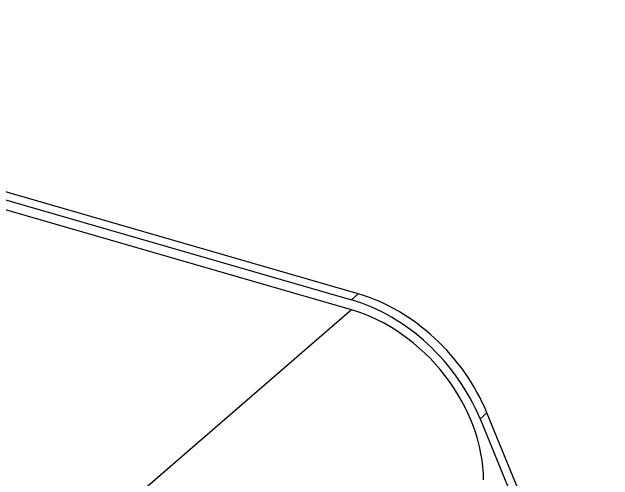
# Model space of a CAD drawing. Header units: millimetres. Extents: x -87 to 25, y -30 to 57.
# Drawn here: x -15.28 to 24.12, y 25.84 to 56.51 of the extents above; entities that cross this region are included whole.
import ezdxf

# ---------------------------------------------------------------- set-up
doc = ezdxf.new("R2010")
doc.units = ezdxf.units.MM
doc.layers.add('MAIN-1', color=7, linetype='Continuous')

msp = doc.modelspace()

# ---------------------------------------------------------------- linework, layer by layer
at = {"layer": 'MAIN-1'}
for p, q in [((7.422, 38.04), (-56.574, 56.514)), ((-57.024, 56.125), (6.972, 37.651)), ((6.972, 37.001), (-57.114, 55.501)), ((7.422, 38.04), (6.972, 37.651)), ((6.972, 37.001), (-13.778, 19.031)), ((15.857, 30.234), (15.407, 29.844)), ((24.119, 10.154), (15.857, 30.234)), ((15.407, 29.844), (23.669, 9.764))]:
    msp.add_line(p, q, dxfattribs=at)
for centre, major_axis, start_param, end_param in [((7.422, 28.731), (-7.038, 8.126), -1.991056, -0.857072), ((6.972, 28.341), (7.038, -8.126), 1.150537, 2.284521), ((6.972, 28.341), (-6.547, 7.559), -1.64247, -0.857072), ((6.972, 28.341), (-6.547, 7.559), -2.427868, -1.64247)]:
    msp.add_ellipse(centre, major_axis=major_axis, ratio=0.75, start_param=start_param, end_param=end_param, dxfattribs=at)

doc.saveas('drawing.dxf')
